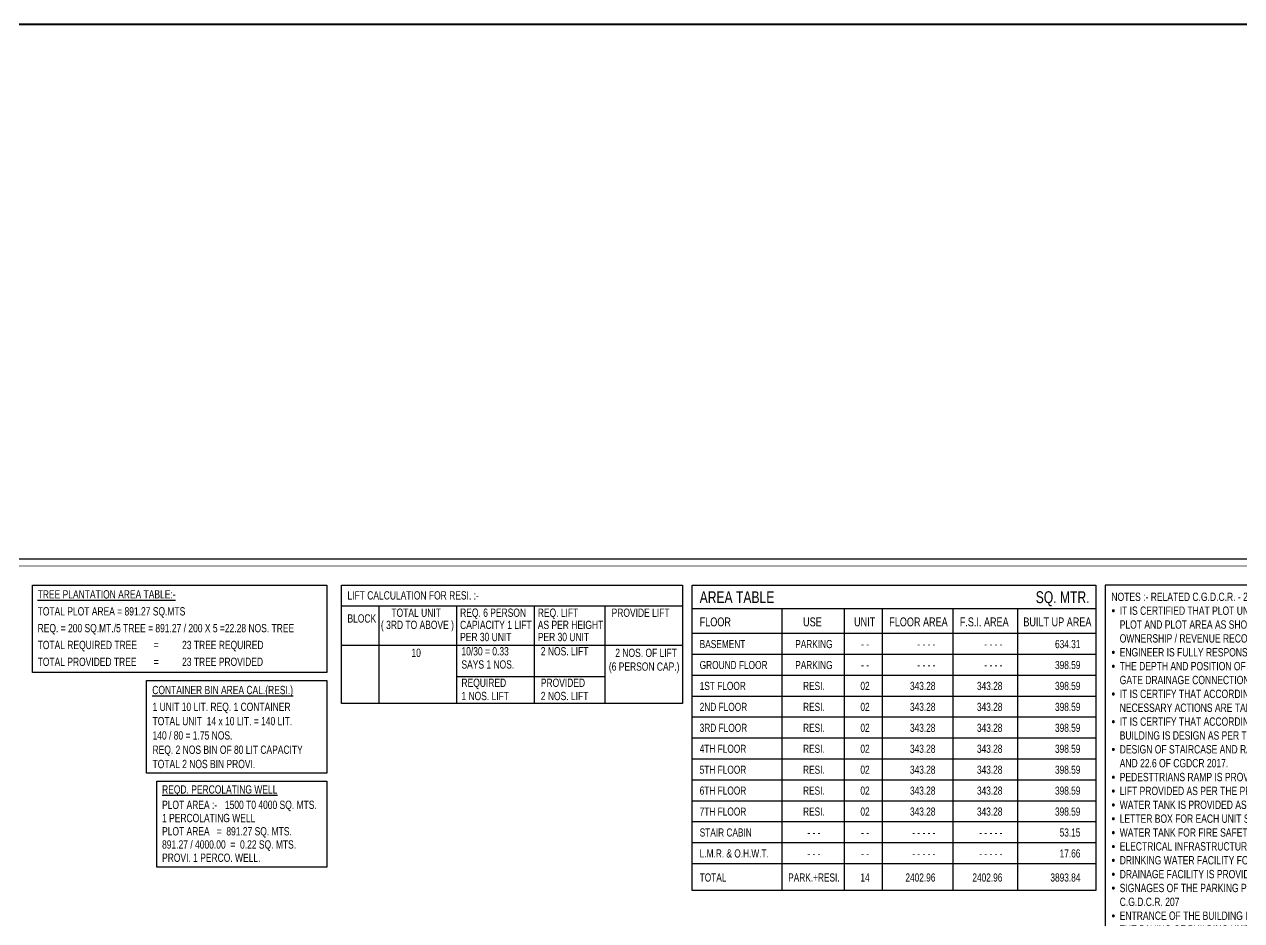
# Model space of a CAD drawing. Header units: millimetres. Extents: x 49 to 419, y 19 to 121.
# Drawn here: x 92.82 to 130.69, y 92.83 to 120.72 of the extents above; entities that cross this region are included whole.
import ezdxf
from ezdxf.enums import TextEntityAlignment as Align

# ---------------------------------------------------------------- set-up
doc = ezdxf.new("R2010")
doc.units = ezdxf.units.MM
doc.header["$MEASUREMENT"] = 0
for name, color, linetype in [('A_SHEET AREA TABLE-1', 7, 'Continuous'), ('A_SHEET TABLE', 7, 'Continuous'), ('A_TEXT', 7, 'Continuous')]:
    doc.layers.add(name, color=color, linetype=linetype)
doc.styles.add('Dinesh', font='swisscl.ttf')
doc.styles.add('SWISS', font='swisscl.ttf')

# ---------------------------------------------------------------- blocks, each defined once
blk = doc.blocks.new('A$C50A90F73')
at = {"layer": 'A_TEXT'}
blk.add_lwpolyline([(0, -27.188), (20.423, -27.188), (20.423, 0), (0, 0)], close=True, dxfattribs=at)
at = {"layer": 'A_TEXT', "insert": (0.25, -0.3), "char_height": 0.338606, "width": 19.9949, "attachment_point": 1, "style": 'SWISS'}
blk.add_mtext('NOTES :- RELATED C.G.D.C.R. - 2017\\P\\pi-0.33861,l0.33861,t0.33861;{\\fSymbol|b0|i0|c2|p18;·^I}IT IS CERTIFIED THAT PLOT UNDER REFERENCE IS SURVEYED BY ME AND THE DIMENSIONS OF ALL SIDES OF PLOT AND PLOT AREA AS SHOWN IN PLAN ARE MEASURED BY ENGINEER ON RECORD AND IN ACCORDANCE WITH OWNERSHIP / REVENUE RECORD.\\P{\\fSymbol|b0|i0|c2|p18;·^I}ENGINEER IS FULLY RESPONSIBLE FOR LEAVING OPEN SPACE AND MARGIN.\\P{\\fSymbol|b0|i0|c2|p18;·^I}THE DEPTH AND POSITION OF EXISTING MUNICIPAL MANHOLE IS VERYFIED BY ME ON SITE AND PREMISES CAN GATE DRAINAGE CONNECTION.\\P{\\fSymbol|b0|i0|c2|p18;·^I}IT IS CERTIFY THAT ACCORDING TO CGDCR 2017, ALL REQUIREMENTS OF THE BUILDING ARE CHECKED AND NECESSARY ACTIONS ARE TAKEN.\\P{\\fSymbol|b0|i0|c2|p18;·^I}IT IS CERTIFY THAT ACCORDING TO THE CLAUSE NO. 4.4.3 OF THE CGDCR 2017, THE STRUCTURE OF THE BUILDING IS DESIGN AS PER THE NORMS OF THE INDIAN STANDARDS.\\P{\\fSymbol|b0|i0|c2|p18;·^I}DESIGN OF STAIRCASE AND RAILING IS PROVIDED AS PER THE PROVISION OF THE CLAUSE NO. 13.1.11 AND 13.1.13 AND 22.6 OF CGDCR 2017.\\P{\\fSymbol|b0|i0|c2|p18;·^I}PEDESTTRIANS RAMP IS PROVIDED AS PER THE PROVISION OF THE CLAUSE NO. 13.1.14 OF CGDCR 2017.\\P{\\fSymbol|b0|i0|c2|p18;·^I}LIFT PROVIDED AS PER THE PROVISION OF THE CLAUSE NO. 13.12 OF C.G.D.C.R. - 2017\\P{\\fSymbol|b0|i0|c2|p18;·^I}WATER TANK IS PROVIDED AS PER THE PROVISION OF THE CLAUSE NO. 13.6 OF CGDCR 2017.\\P{\\fSymbol|b0|i0|c2|p18;·^I}LETTER BOX FOR EACH UNIT SHALL BE PROVIDED AR GROUND FLOOR LEVEL FOR EACH UNIT.\\P{\\fSymbol|b0|i0|c2|p18;·^I}WATER TANK FOR FIRE SAFETY REQUIREMENT PROVIDED AS PER FIRE PREVENTION AND FIRE SAFETY ACT-2016\\P{\\fSymbol|b0|i0|c2|p18;·^I}ELECTRICAL INFRASTRUCTURE SHALL BE PROVIDED AS PER CLAUSE NO. 13.11 OF CGDCR 2017.\\P{\\fSymbol|b0|i0|c2|p18;·^I}DRINKING WATER FACILITY FOR DISABLED PERSONS IS PROVIDED AS PER THE CLAUSE NO.13.6.2 OF CGDCR 2017.\\P{\\fSymbol|b0|i0|c2|p18;·^I}DRAINAGE FACILITY IS PROVIDED AS PER THE CLAUSE NO.13.10 OF CGDCR 2017.\\P{\\fSymbol|b0|i0|c2|p18;·^I}SIGNAGES OF THE PARKING PLACE IS TO BE PROVIDED AS PER THE PROVISION OF THE CLAUSENO. 13.7 OF C.G.D.C.R. 207\\P{\\fSymbol|b0|i0|c2|p18;·^I}ENTRANCE OF THE BUILDING IS PROVIDX ED AS PER THE CLAUSE NO.13.1.6 OF CGDCR 2017.\\P{\\fSymbol|b0|i0|c2|p18;·^I}THE PAVING OF BUILDING UNIT/FINAL PLOT AS PER THE PROVISION OF THE CLAUSE NO. 13.1.3 OF C.G.D.C.R. 2017\\P{\\fSymbol|b0|i0|c2|p18;·^I}THE STRUCTURE OF THE BUILDING IS DESIGNED AS PER THE NORMS SPECIFIED IN THE INDIAN STANDARD AND NACESSARY ACTION SHALL BE TAKEN FOR THE STRUCTRAL SAFETY DURING THE CONSTRUCTION.\\P{\\fSymbol|b0|i0|c2|p18;·^I}RAIN WATER STORAGE TANK AND RAIN WATER HARVESTING SYSTEM IS PROVIDED AS PER THE CLAUSE NO.17.2  OF CGDCR 2017.\\P{\\fSymbol|b0|i0|c2|p18;·^I}COMMUNITY BIN PROVIDED AS PER THE PROVISION OF THE CLAUSE NO.17.2.4 & 17.2.5 OF CGDCR 2017.\\P{\\fSymbol|b0|i0|c2|p18;·^I}GREY WATER RECYCLING SYSTEM & DUAL PLUMBING SYSTEM IS PROVIDED AS PER THE CLAUSE NO. 17.3 OF C.G.D.C.R. 2017\\P{\\fSymbol|b0|i0|c2|p18;·^I}TREE PLANTATION IS PROVIDED AS PER THE CLAUSE NO.17.4  OF CGDCR 2017.\\P{\\fSymbol|b0|i0|c2|p18;·^I}SOLAR ASSISTED WATER HEATING SYSTEM IS PROVIDED AS PER THE CLAUSE NO.17.5 OF CGDCR 2017.\\P{\\fSymbol|b0|i0|c2|p18;·^I}POLLUTION CONTROL SYSTEM IS PROVIDED AS PER THE CHAPTER NO. 18 OF CGDCR 2017.\\P{\\fSymbol|b0|i0|c2|p18;·^I}FIRE SAFETY SYSTEM IS PROVIDED AS PER CHAPTER 14 OF C.G.D.C.R. - 2017\\P{\\fSymbol|b0|i0|c2|p18;·^I}FIRE SAFETY PROVISION SHALL BE MADE AS PER FIRE PREVENTION AND LIFE SAFETY MEASURES REGULATION-2016 AND FIRE PREVENTION AND LIFE SAFETY MEASURES REGULATION-2013\\P{\\fSymbol|b0|i0|c2|p18;·^I}MAINTANANCE AND UPGRADATION OF BUILDING IS AS PER CHAPETER NO. 19 OF CGDCR 2017.\\P{\\fSymbol|b0|i0|c2|p18;·^I}MARGINAL SPACE & BASEMENT SLAB SHALL HAVE LOAD BEARING CAPACITY OF 45 TONNES PER SQURE METER SHALL BE PROVIDED AS PER CHAPTER NO.14 OF. C.G.D.C.R. 2017 AND FIRE PREVENTION AND FIRE SAFETY ACT-2016\\P{\\fSymbol|b0|i0|c2|p18;·^I}ROOF TOP SOLAR ENERGY INSTALLATION & GENERATION SHALL BE PROVIDED AS PER CLAUSE NO.17.5.1 OF C.G.D.C.R.-2017\\P{\\fSymbol|b0|i0|c2|p18;·^I}THE GLAZED SURFACE AREA OF THE EXTERNAL FACADE SHALL BE NON REFLACTIVE AND PROVIDED UP TO MAX OF 50% OF THE TOTAL SURFACE AREA OF EACH FACADE WITH THE PROVISION OF SAFETY RAILLING UP TO SILL LEVEL AS PER CLAUSE NO.13.13 OF C.G.D.C.R.-2017', dxfattribs=at)

msp = doc.modelspace()

# ---------------------------------------------------------------- linework, layer by layer
at = {"color": 3, "lineweight": 40}
msp.add_lwpolyline([(419.221, 120.723), (49.302, 120.723), (49.302, 19.12), (419.221, 19.12)], close=True, dxfattribs=at)
at = {"layer": 'A_SHEET AREA TABLE-1'}
for p, q in [((126.157, 102.533), (113.593, 102.533)), ((116.385, 102.533), (116.386, 93.766)), ((118.325, 102.533), (118.326, 93.766)), ((119.513, 102.533), (119.513, 93.766)), ((121.708, 102.533), (121.708, 93.766)), ((123.716, 102.533), (123.717, 93.766)), ((126.157, 101.765), (113.593, 101.765)), ((126.157, 101.113), (113.593, 101.113)), ((126.157, 100.462), (113.593, 100.462)), ((126.157, 99.81), (113.593, 99.81)), ((126.157, 99.159), (113.593, 99.159)), ((126.157, 98.507), (113.593, 98.507)), ((126.157, 97.855), (113.593, 97.856)), ((126.157, 97.204), (113.593, 97.204)), ((126.157, 96.552), (113.593, 96.552)), ((126.157, 95.901), (113.593, 95.901)), ((126.157, 95.249), (113.593, 95.249)), ((126.157, 94.598), (113.593, 94.598))]:
    msp.add_line(p, q, dxfattribs=at)
msp.add_lwpolyline([(179.686, 29.12), (59.302, 29.12), (59.302, 104.085), (179.686, 104.085), (179.686, 29.12)], dxfattribs=at)
at = {"layer": 'A_SHEET AREA TABLE-1', "lineweight": 30, "const_width": 0.0269}
msp.add_lwpolyline([(179.468, 29.338), (59.521, 29.338), (59.521, 103.867), (179.468, 103.867), (179.468, 29.338)], dxfattribs=at)
at = {"layer": 'A_SHEET AREA TABLE-1'}
msp.add_lwpolyline([(113.593, 103.267), (126.157, 103.267), (126.158, 93.766), (113.594, 93.766)], close=True, dxfattribs=at)
at = {"layer": 'A_SHEET TABLE'}
for p, q in [((102.684, 102.63), (113.299, 102.63)), ((102.684, 102.63), (113.299, 102.63)), ((103.842, 102.63), (103.842, 99.589)), ((106.263, 102.63), (106.263, 99.589)), ((108.675, 102.63), (108.675, 99.589)), ((110.881, 102.63), (110.881, 99.589)), ((102.684, 101.406), (113.299, 101.406)), ((106.263, 100.425), (110.881, 100.425))]:
    msp.add_line(p, q, dxfattribs=at)
for points in [[(93.071, 103.267), (102.232, 103.267), (102.232, 100.557), (93.071, 100.557)], [(113.299, 99.589), (102.684, 99.589), (102.684, 103.267), (113.299, 103.267)], [(96.619, 100.305), (102.232, 100.305), (102.232, 97.425), (96.619, 97.425)], [(96.942, 97.174), (102.232, 97.174), (102.232, 94.499), (96.942, 94.499)]]:
    msp.add_lwpolyline(points, close=True, dxfattribs=at)

# ---------------------------------------------------------------- block references
at = {"xscale": 0.7644, "yscale": 0.7644, "zscale": 0.7644}
msp.add_blockref('A$C50A90F73', (126.45, 103.267), dxfattribs=at)

# ---------------------------------------------------------------- texts
at = {"layer": 'A_SHEET AREA TABLE-1', "style": 'Dinesh'}
for s, height, p in [('AREA TABLE', 0.3672, (113.83, 102.713)), ('FLOOR', 0.2754, (113.83, 101.989)), ('USE', 0.2754, (117.048, 101.989)), ('UNIT', 0.2754, (118.635, 101.989)), ('FLOOR AREA', 0.2754, (119.728, 101.989)), ('F.S.I. AREA', 0.27538, (121.923, 101.989)), ('BUILT UP AREA', 0.27538, (123.902, 101.989)), ('BASEMENT', 0.252, (113.83, 101.312)), ('GROUND FLOOR', 0.252, (113.83, 100.66)), ('1ST FLOOR', 0.252, (113.83, 100.009)), ('2ND FLOOR', 0.252, (113.83, 99.357)), ('3RD FLOOR', 0.252, (113.83, 98.706)), ('4TH FLOOR', 0.252, (113.83, 98.054)), ('5TH FLOOR', 0.252, (113.83, 97.402)), ('6TH FLOOR', 0.252, (113.83, 96.751)), ('7TH FLOOR', 0.252, (113.83, 96.099)), ('STAIR CABIN', 0.252, (113.83, 95.448)), ('L.M.R. & O.H.W.T.', 0.252, (113.83, 94.796)), ('TOTAL', 0.252, (113.83, 94.047))]:
    msp.add_text(s, height=height, dxfattribs=at).set_placement(p)
for s, height, p in [('SQ. MTR.', 0.3672, (125.96, 102.713)), ('634.31', 0.252, (125.677, 101.312)), ('- - - -', 0.252, (121.165, 101.312)), ('- - - -', 0.252, (123.249, 101.312)), ('- - - -', 0.252, (121.165, 100.66)), ('- - - -', 0.252, (123.249, 100.66)), ('398.59', 0.252, (125.677, 100.66)), ('343.28', 0.252, (121.165, 100.009)), ('343.28', 0.252, (123.249, 100.009)), ('398.59', 0.252, (125.677, 100.009)), ('343.28', 0.252, (121.165, 99.357)), ('343.28', 0.252, (123.249, 99.357)), ('398.59', 0.252, (125.677, 99.357)), ('343.28', 0.252, (121.165, 98.706)), ('343.28', 0.252, (123.249, 98.706)), ('398.59', 0.252, (125.677, 98.706)), ('343.28', 0.252, (121.165, 98.054)), ('343.28', 0.252, (123.249, 98.054)), ('398.59', 0.252, (125.677, 98.054)), ('343.28', 0.252, (121.165, 97.402)), ('343.28', 0.252, (123.249, 97.402)), ('398.59', 0.252, (125.677, 97.402)), ('343.28', 0.252, (121.165, 96.751)), ('343.28', 0.252, (123.249, 96.751)), ('398.59', 0.252, (125.677, 96.751)), ('343.28', 0.252, (121.165, 96.099)), ('343.28', 0.252, (123.249, 96.099)), ('398.59', 0.252, (125.677, 96.099)), ('- - - - -', 0.252, (121.165, 95.448)), ('- - - - -', 0.252, (123.249, 95.448)), ('53.15', 0.252, (125.677, 95.448)), ('- - - - -', 0.252, (121.165, 94.796)), ('- - - - -', 0.252, (123.249, 94.796)), ('17.66', 0.252, (125.677, 94.796)), ('2402.96', 0.252, (121.165, 94.047)), ('2402.96', 0.252, (123.249, 94.047)), ('3893.84', 0.252, (125.677, 94.047))]:
    msp.add_text(s, height=height, dxfattribs=at).set_placement(p, align=Align.RIGHT)
for s, p in [('PARKING', (117.384, 101.312)), ('- -', (118.975, 101.312)), ('PARKING', (117.384, 100.66)), ('- -', (118.975, 100.66)), ('RESI.', (117.384, 100.009)), ('02', (118.975, 100.009)), ('RESI.', (117.384, 99.357)), ('02', (118.975, 99.357)), ('RESI.', (117.384, 98.706)), ('02', (118.975, 98.706)), ('RESI.', (117.384, 98.054)), ('02', (118.975, 98.054)), ('RESI.', (117.384, 97.402)), ('02', (118.975, 97.402)), ('RESI.', (117.384, 96.751)), ('02', (118.975, 96.751)), ('RESI.', (117.384, 96.099)), ('02', (118.975, 96.099)), ('- - -', (117.384, 95.448)), ('- -', (118.975, 95.448)), ('- - -', (117.384, 94.796)), ('- -', (118.975, 94.796)), ('PARK.+RESI.', (117.384, 94.047)), ('14', (118.975, 94.047))]:
    msp.add_text(s, height=0.252, dxfattribs=at).set_placement(p, align=Align.CENTER)
at = {"layer": 'A_SHEET TABLE', "style": 'SWISS'}
for s, height, p in [('%%UTREE PLANTATION AREA TABLE:-', 0.25721, (93.23, 102.856)), ('LIFT CALCULATION FOR RESI. :-', 0.25721, (102.87, 102.824)), ('TOTAL PLOT AREA = 891.27 SQ.MTS', 0.25721, (93.23, 102.328)), ('BLOCK', 0.2572, (102.87, 102.106)), ('TOTAL UNIT', 0.2572, (104.238, 102.285)), ('REQ. 6 PERSON', 0.25721, (106.376, 102.285)), ('REQ. LIFT', 0.2572, (108.793, 102.285)), ('PROVIDE LIFT', 0.25721, (111.09, 102.285)), ('REQ. = 200 SQ.MT./5 TREE = 891.27 / 200 X 5 =22.28 NOS. TREE', 0.25721, (93.23, 101.805)), ('( 3RD TO ABOVE )', 0.25721, (103.912, 101.907)), ('CAPIACITY 1 LIFT', 0.25721, (106.376, 101.907)), ('AS PER HEIGHT', 0.25721, (108.793, 101.907)), ('TOTAL REQUIRED TREE', 0.25721, (93.23, 101.281)), ('23 TREE REQUIRED', 0.25721, (97.724, 101.281)), ('PER 30 UNIT', 0.25721, (106.376, 101.529)), ('PER 30 UNIT', 0.25721, (108.793, 101.529)), ('=', 0.257, (96.842, 101.281)), ('10', 0.2572, (104.862, 101.037)), ('10/30 = 0.33', 0.25721, (106.417, 101.085)), ('2 NOS. LIFT', 0.25721, (108.887, 101.085)), ('2 NOS. OF LIFT', 0.25721, (111.205, 101.037)), ('TOTAL PROVIDED TREE', 0.25721, (93.23, 100.757)), ('=', 0.257, (96.842, 100.757)), ('23 TREE PROVIDED', 0.25721, (97.724, 100.757)), ('SAYS 1 NOS.', 0.25721, (106.417, 100.674)), ('(6 PERSON CAP.)', 0.25721, (111.004, 100.609)), ('%%UCONTAINER BIN AREA CAL.(RESI.)', 0.25721, (96.797, 99.879)), ('REQUIRED', 0.2572, (106.417, 100.104)), ('PROVIDED', 0.2572, (108.887, 100.104)), ('1 NOS. LIFT', 0.25721, (106.417, 99.693)), ('2 NOS. LIFT', 0.25721, (108.887, 99.693)), ('1 UNIT 10 LIT. REQ. 1 CONTAINER', 0.25721, (96.805, 99.356)), ('TOTAL UNIT  14 x 10 LIT. = 140 LIT.', 0.25721, (96.805, 98.911)), ('140 / 80 = 1.75 NOS.', 0.25721, (96.805, 98.466)), ('REQ. 2 NOS BIN OF 80 LIT CAPACITY', 0.25721, (96.805, 98.021)), ('TOTAL 2 NOS BIN PROVI.', 0.25721, (96.805, 97.577)), ('%%UREQD. PERCOLATING WELL', 0.25721, (97.101, 96.784)), ('PLOT AREA :-', 0.25721, (97.101, 96.307)), ('1500 T0 4000 SQ. MTS.', 0.25721, (99.057, 96.307)), ('1 PERCOLATING WELL ', 0.25721, (97.101, 95.895)), ('PLOT AREA   =  891.27 SQ. MTS.', 0.25721, (97.101, 95.483)), ('891.27 / 4000.00  =  0.22 SQ. MTS.', 0.25721, (97.101, 95.072)), ('PROVI. 1 PERCO. WELL.', 0.25721, (97.101, 94.66))]:
    msp.add_text(s, height=height, dxfattribs=at).set_placement(p)

doc.saveas('drawing.dxf')
